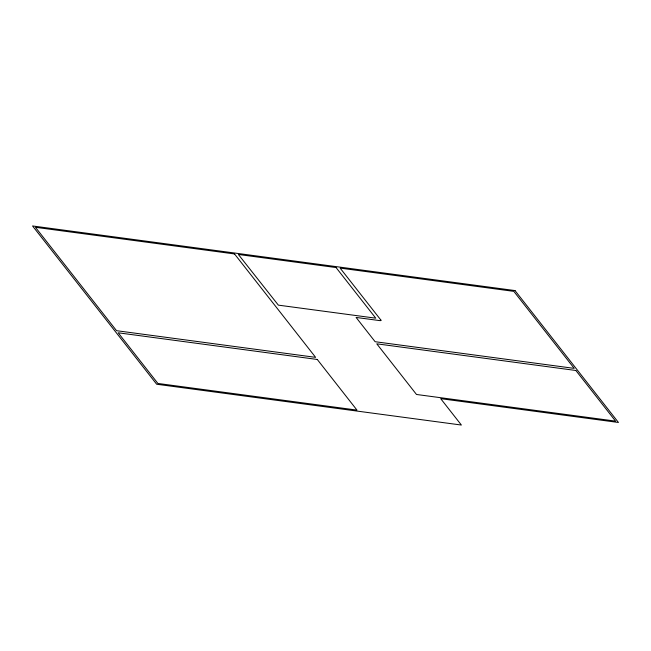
<?xml version="1.0" encoding="UTF-8"?>
<svg xmlns="http://www.w3.org/2000/svg" width="651" height="651" viewBox="0 0 651 651"><rect width="100%" height="100%" fill="white"/><g stroke="black" fill="none" stroke-linecap="round" stroke-linejoin="round"><path stroke-width="0.98" d="M381.006 320.227L380.306 320.683L356.089 317.436L375.122 341.71L574.206 368.376L513.818 291.363L340.123 268.098L381.006 320.227M515.014 290.574L32.55 225.954L156.671 384.236L461.388 425.046L440.703 398.664L618.45 422.475L515.014 290.574M234.531 253.955L35.447 227.297L116.529 330.684L315.605 357.35L234.531 253.955M336.062 267.553L238.372 254.468L278.359 305.14L375.765 318.184L336.062 267.553M575.858 370.484L376.774 343.818L416.494 394.473L615.577 421.132L575.858 370.484M317.265 359.458L118.181 332.791L157.9 383.447L356.976 410.106L317.265 359.458"/></g></svg>
